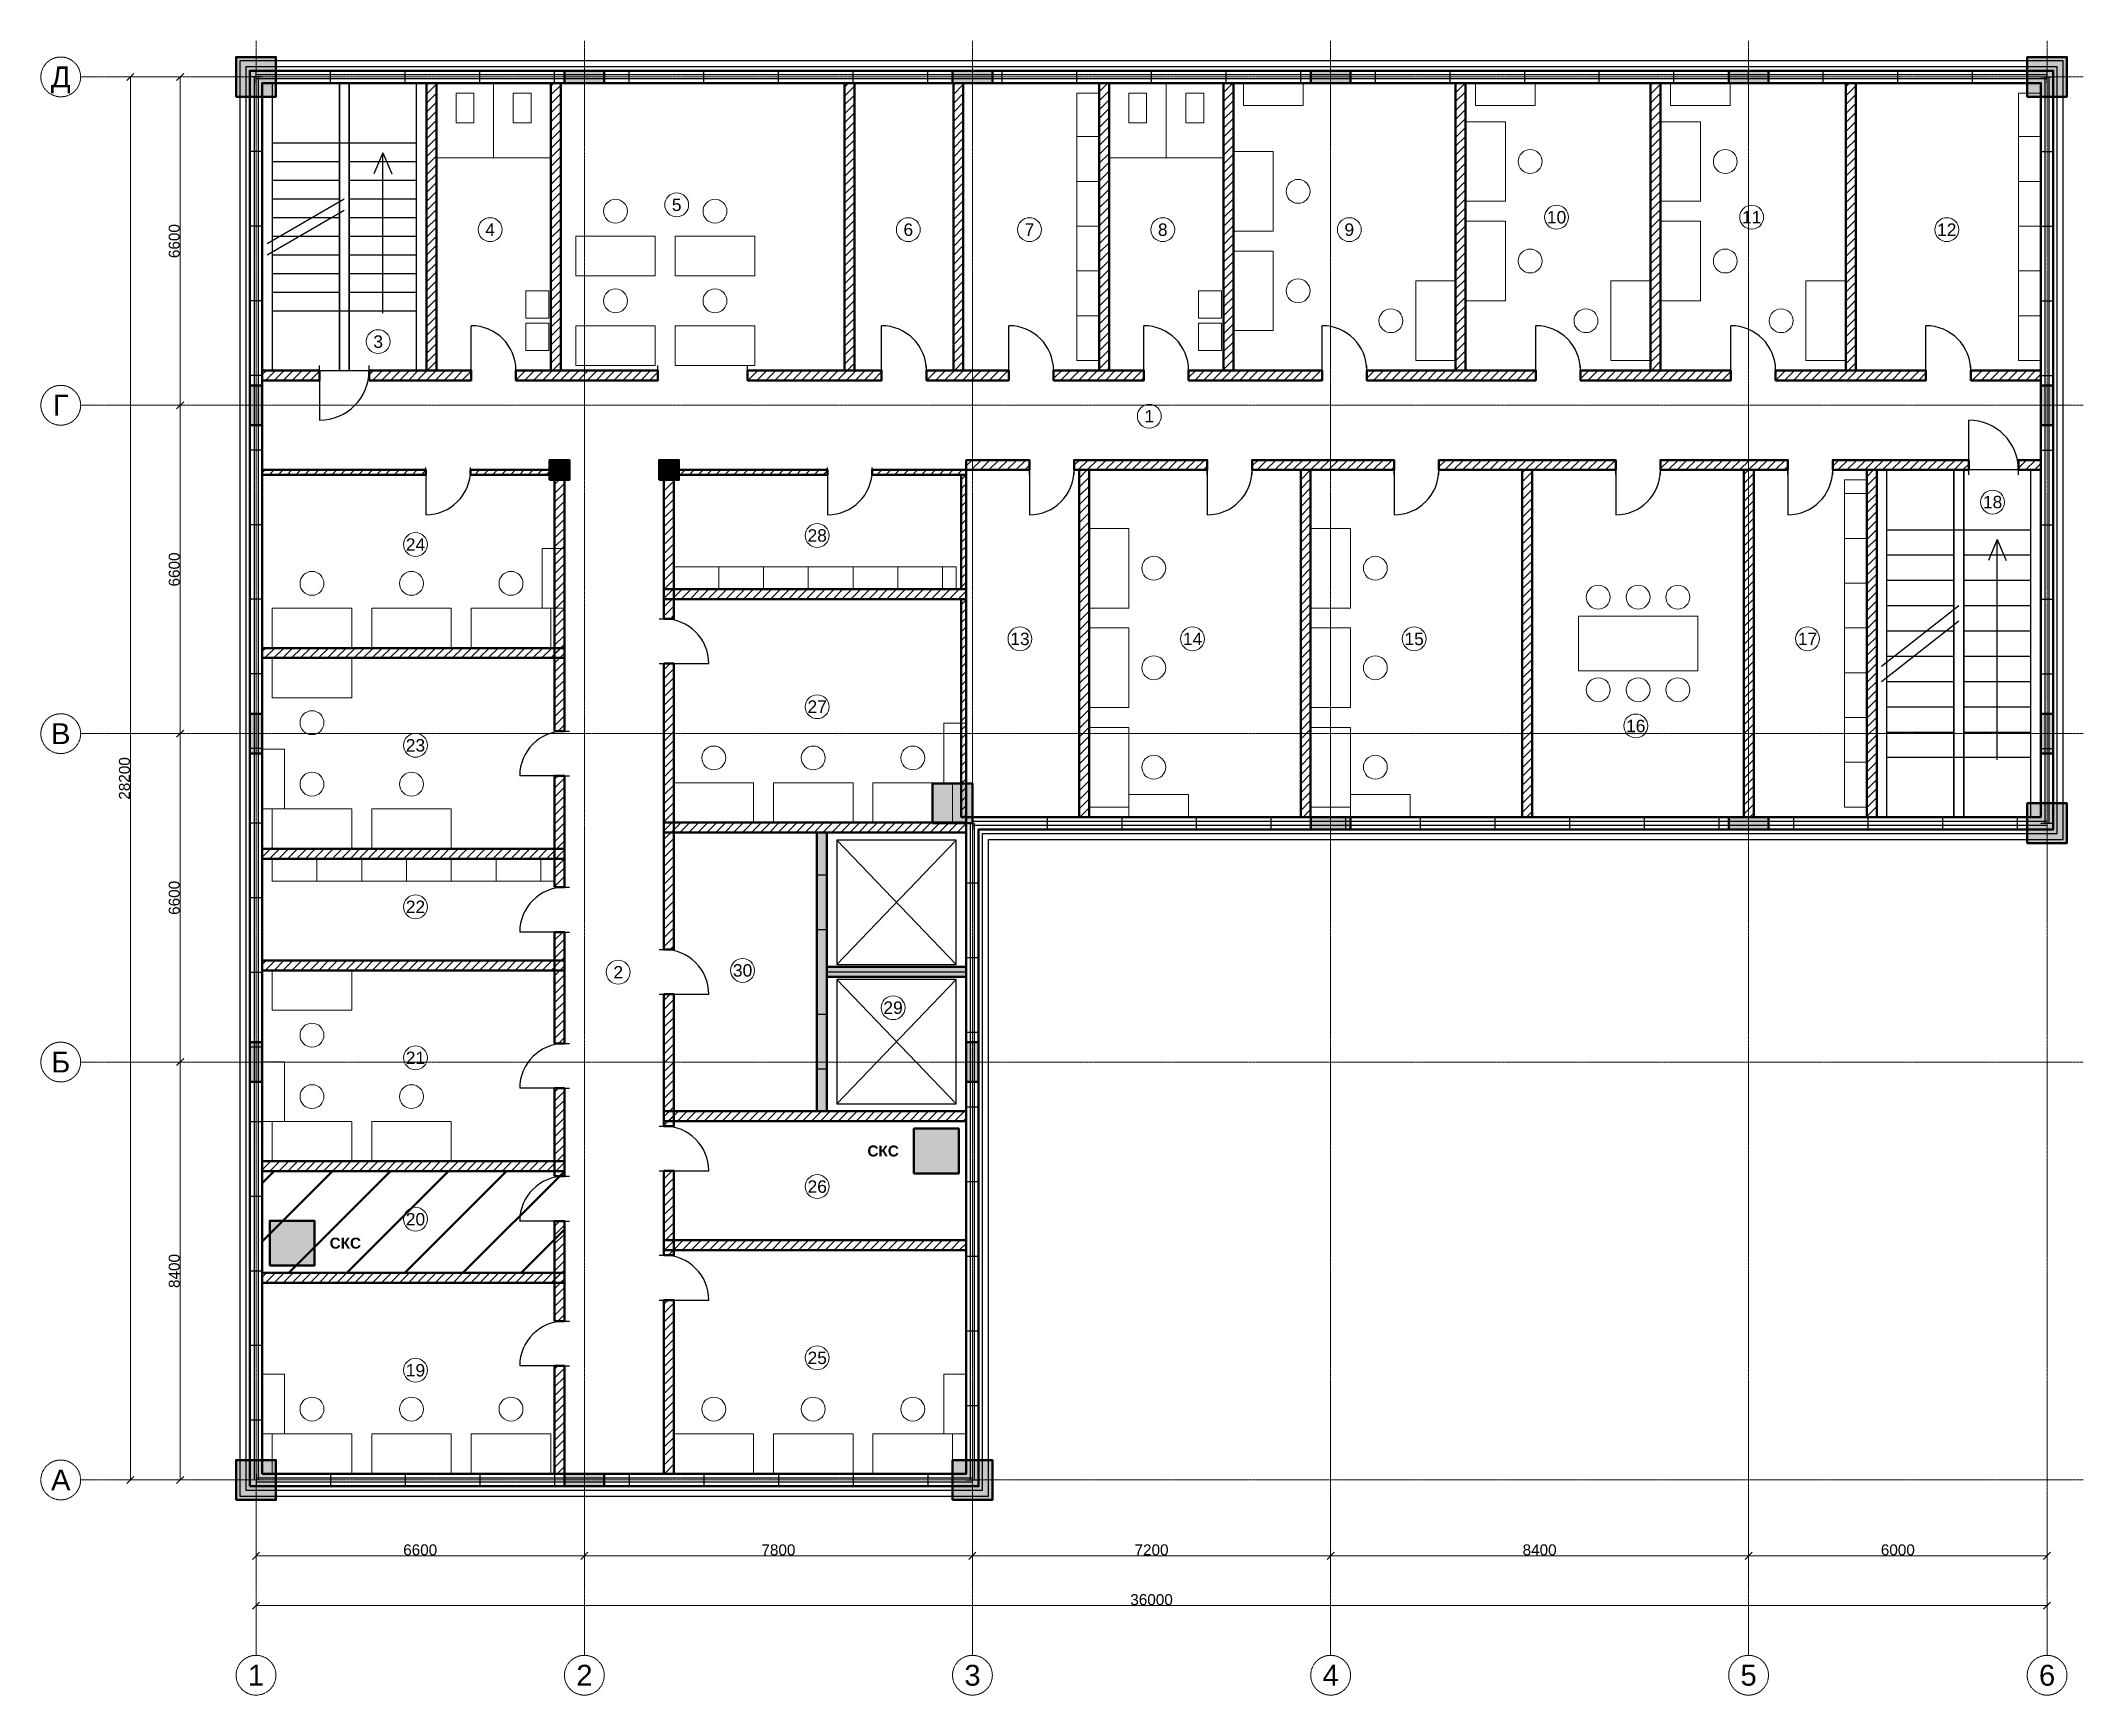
# Model space of a CAD drawing. Header units: millimetres. Extents: x -4325 to 36725, y -4325 to 28925.
import ezdxf
from ezdxf.enums import TextEntityAlignment as Align

# ---------------------------------------------------------------- set-up
doc = ezdxf.new("R2010")
doc.units = ezdxf.units.MM
doc.linetypes.add('CENTER2', pattern=[2.541, 1.587, -0.318, 0.318, -0.318])
for name, color, linetype, lineweight in [('A-ANNO-ROOM', 7, 'CONTINUOUS', 18), ('A-DIMS', 8, 'CONTINUOUS', 13), ('A-DOOR', 3, 'CONTINUOUS', 25), ('A-ELEV', 7, 'CONTINUOUS', 25), ('A-FACADE-PANEL', 8, 'CONTINUOUS', 25), ('A-FURN', 8, 'CONTINUOUS', 18), ('A-GLAZ-RIBBON', 5, 'CONTINUOUS', 25), ('A-GRID', 8, 'CENTER2', 13), ('A-HATCH', 9, 'CONTINUOUS', 9), ('A-OUTLINE', 7, 'CONTINUOUS', 50), ('A-SANI', 8, 'CONTINUOUS', 18), ('A-STAIR', 7, 'CONTINUOUS', 25), ('A-WALL-BLOCK', 9, 'CONTINUOUS', 50), ('A-WALL-RC', 7, 'CONTINUOUS', 50), ('E-SCS-RISER', 1, 'CONTINUOUS', 50), ('E-SERVER-ROOM', 1, 'CONTINUOUS', 50)]:
    doc.layers.add(name, color=color, linetype=linetype, lineweight=lineweight)
doc.styles.add('Arial-Bold', font='arialbd.ttf')
doc.styles.get("Standard").update_dxf_attribs({"font": 'arial.ttf'})

msp = doc.modelspace()

# ---------------------------------------------------------------- hatches: boundary and pattern name
at = {"layer": 'A-HATCH'}
h = msp.add_hatch(dxfattribs=at)
h.set_pattern_fill('ANSI31', scale=40)
h.paths.add_polyline_path([(3425, 22300), (3625, 22300), (3625, 28075), (3625, 28075), (3425, 28075), (3425, 28075)])
h = msp.add_hatch(dxfattribs=at)
h.set_pattern_fill('ANSI31', scale=40)
h.paths.add_polyline_path([(5925, 22300), (6125, 22300), (6125, 28075), (6125, 28075), (5925, 28075), (5925, 28075)])
h = msp.add_hatch(dxfattribs=at)
h.set_pattern_fill('ANSI31', scale=40)
h.paths.add_polyline_path([(11831, 22300), (12031, 22300), (12031, 28075), (12031, 28075), (11831, 28075), (11831, 28075)])
h = msp.add_hatch(dxfattribs=at)
h.set_pattern_fill('ANSI31', scale=40)
h.paths.add_polyline_path([(14016, 22300), (14216, 22300), (14216, 28075), (14216, 28075), (14016, 28075), (14016, 28075)])
h = msp.add_hatch(dxfattribs=at)
h.set_pattern_fill('ANSI31', scale=40)
h.paths.add_polyline_path([(16945, 22300), (17145, 22300), (17145, 28075), (17145, 28075), (16945, 28075), (16945, 28075)])
h = msp.add_hatch(dxfattribs=at)
h.set_pattern_fill('ANSI31', scale=40)
h.paths.add_polyline_path([(19445, 22300), (19645, 22300), (19645, 28075), (19645, 28075), (19445, 28075), (19445, 28075)])
h = msp.add_hatch(dxfattribs=at)
h.set_pattern_fill('ANSI31', scale=40)
h.paths.add_polyline_path([(24111, 22300), (24311, 22300), (24311, 28075), (24311, 28075), (24111, 28075), (24111, 28075)])
h = msp.add_hatch(dxfattribs=at)
h.set_pattern_fill('ANSI31', scale=40)
h.paths.add_polyline_path([(28032, 22300), (28232, 22300), (28232, 28075), (28232, 28075), (28032, 28075), (28032, 28075)])
h = msp.add_hatch(dxfattribs=at)
h.set_pattern_fill('ANSI31', scale=40)
h.paths.add_polyline_path([(31954, 22300), (32154, 22300), (32154, 28075), (32154, 28075), (31954, 28075), (31954, 28075)])
h = msp.add_hatch(dxfattribs=at)
h.set_pattern_fill('ANSI31', scale=40)
h.paths.add_polyline_path([(125, 22100), (125, 22100), (1275, 22100), (1275, 22300), (125, 22300), (125, 22300)])
h = msp.add_hatch(dxfattribs=at)
h.set_pattern_fill('ANSI31', scale=40)
h.paths.add_polyline_path([(2275, 22100), (4325, 22100), (4325, 22300), (2275, 22300)])
h = msp.add_hatch(dxfattribs=at)
h.set_pattern_fill('ANSI31', scale=40)
h.paths.add_polyline_path([(5225, 22100), (8078, 22100), (8078, 22300), (5225, 22300)])
h = msp.add_hatch(dxfattribs=at)
h.set_pattern_fill('ANSI31', scale=40)
h.paths.add_polyline_path([(9878, 22100), (12573.5, 22100), (12573.5, 22300), (9878, 22300)])
h = msp.add_hatch(dxfattribs=at)
h.set_pattern_fill('ANSI31', scale=40)
h.paths.add_polyline_path([(13473.5, 22100), (15130.5, 22100), (15130.5, 22300), (13473.5, 22300)])
h = msp.add_hatch(dxfattribs=at)
h.set_pattern_fill('ANSI31', scale=40)
h.paths.add_polyline_path([(16030.5, 22100), (17845, 22100), (17845, 22300), (16030.5, 22300)])
h = msp.add_hatch(dxfattribs=at)
h.set_pattern_fill('ANSI31', scale=40)
h.paths.add_polyline_path([(18745, 22100), (21428, 22100), (21428, 22300), (18745, 22300)])
h = msp.add_hatch(dxfattribs=at)
h.set_pattern_fill('ANSI31', scale=40)
h.paths.add_polyline_path([(22328, 22100), (25721.5, 22100), (25721.5, 22300), (22328, 22300)])
h = msp.add_hatch(dxfattribs=at)
h.set_pattern_fill('ANSI31', scale=40)
h.paths.add_polyline_path([(26621.5, 22100), (29643, 22100), (29643, 22300), (26621.5, 22300)])
h = msp.add_hatch(dxfattribs=at)
h.set_pattern_fill('ANSI31', scale=40)
h.paths.add_polyline_path([(30543, 22100), (33564.5, 22100), (33564.5, 22300), (30543, 22300)])
h = msp.add_hatch(dxfattribs=at)
h.set_pattern_fill('ANSI31', scale=40)
h.paths.add_polyline_path([(34464.5, 22100), (35875, 22100), (35875, 22100), (35875, 22300), (35875, 22300), (34464.5, 22300)])
h = msp.add_hatch(dxfattribs=at)
h.set_pattern_fill('ANSI31', scale=40)
h.paths.add_polyline_path([(125, 20200), (125, 20200), (3412.5, 20200), (3412.5, 20300), (125, 20300), (125, 20300)])
h = msp.add_hatch(dxfattribs=at)
h.set_pattern_fill('ANSI31', scale=40)
h.paths.add_polyline_path([(4312.5, 20200), (6000, 20200), (6000, 20300), (4312.5, 20300)])
h = msp.add_hatch(dxfattribs=at)
h.set_pattern_fill('ANSI31', scale=40)
h.paths.add_polyline_path([(6000, 15053.5), (6200, 15053.5), (6200, 20300), (6000, 20300)])
h = msp.add_hatch(dxfattribs=at)
h.set_pattern_fill('ANSI31', scale=40)
h.paths.add_polyline_path([(8200, 17308), (8400, 17308), (8400, 20300), (8200, 20300)])
h = msp.add_hatch(dxfattribs=at)
h.set_pattern_fill('ANSI31', scale=40)
h.paths.add_polyline_path([(8400, 20200), (11487.5, 20200), (11487.5, 20300), (8400, 20300)])
h = msp.add_hatch(dxfattribs=at)
h.set_pattern_fill('ANSI31', scale=40)
h.paths.add_polyline_path([(12387.5, 20200), (14275, 20200), (14275, 20300), (12387.5, 20300)])
h = msp.add_hatch(dxfattribs=at)
h.set_pattern_fill('ANSI31', scale=40)
h.paths.add_polyline_path([(14175, 17904), (14275, 17904), (14275, 20200), (14175, 20200)])
h = msp.add_hatch(dxfattribs=at)
h.set_pattern_fill('ANSI31', scale=40)
h.paths.add_polyline_path([(14275, 20300), (15544, 20300), (15544, 20500), (14275, 20500)])
h = msp.add_hatch(dxfattribs=at)
h.set_pattern_fill('ANSI31', scale=40)
h.paths.add_polyline_path([(16444, 20300), (19121, 20300), (19121, 20500), (16444, 20500)])
h = msp.add_hatch(dxfattribs=at)
h.set_pattern_fill('ANSI31', scale=40)
h.paths.add_polyline_path([(16544, 13325), (16744, 13325), (16744, 13325), (16744, 20300), (16544, 20300), (16544, 13325)])
h = msp.add_hatch(dxfattribs=at)
h.set_pattern_fill('ANSI31', scale=40)
h.paths.add_polyline_path([(20021, 20300), (22875, 20300), (22875, 20500), (20021, 20500)])
h = msp.add_hatch(dxfattribs=at)
h.set_pattern_fill('ANSI31', scale=40)
h.paths.add_polyline_path([(20998, 13325), (21198, 13325), (21198, 13325), (21198, 20300), (20998, 20300), (20998, 13325)])
h = msp.add_hatch(dxfattribs=at)
h.set_pattern_fill('ANSI31', scale=40)
h.paths.add_polyline_path([(23775, 20300), (27329, 20300), (27329, 20500), (23775, 20500)])
h = msp.add_hatch(dxfattribs=at)
h.set_pattern_fill('ANSI31', scale=40)
h.paths.add_polyline_path([(25452, 13325), (25652, 13325), (25652, 13325), (25652, 20300), (25452, 20300), (25452, 13325)])
h = msp.add_hatch(dxfattribs=at)
h.set_pattern_fill('ANSI31', scale=40)
h.paths.add_polyline_path([(28229, 20300), (30790.5, 20300), (30790.5, 20500), (28229, 20500)])
h = msp.add_hatch(dxfattribs=at)
h.set_pattern_fill('ANSI31', scale=40)
h.paths.add_polyline_path([(29906, 13325), (30106, 13325), (30106, 13325), (30106, 20300), (29906, 20300), (29906, 13325)])
h = msp.add_hatch(dxfattribs=at)
h.set_pattern_fill('ANSI31', scale=40)
h.paths.add_polyline_path([(31690.5, 20300), (34425, 20300), (34425, 20500), (31690.5, 20500)])
h = msp.add_hatch(dxfattribs=at)
h.set_pattern_fill('ANSI31', scale=40)
h.paths.add_polyline_path([(32375, 13325), (32575, 13325), (32575, 13325), (32575, 20300), (32375, 20300), (32375, 13325)])
h = msp.add_hatch(dxfattribs=at)
h.set_pattern_fill('ANSI31', scale=40)
h.paths.add_polyline_path([(35425, 20300), (35875, 20300), (35875, 20300), (35875, 20500), (35875, 20500), (35425, 20500)])
h = msp.add_hatch(dxfattribs=at)
h.set_pattern_fill('ANSI31', scale=40)
h.paths.add_polyline_path([(8200, 17704), (14275, 17704), (14275, 17904), (8200, 17904)])
h = msp.add_hatch(dxfattribs=at)
h.set_pattern_fill('ANSI31', scale=40)
h.paths.add_polyline_path([(14175, 13325), (14275, 13325), (14275, 13325), (14275, 17704), (14175, 17704), (14175, 13325)])
h = msp.add_hatch(dxfattribs=at)
h.set_pattern_fill('ANSI31', scale=40)
h.paths.add_polyline_path([(125, 16521), (125, 16521), (6200, 16521), (6200, 16721), (125, 16721), (125, 16721)])
h = msp.add_hatch(dxfattribs=at)
h.set_pattern_fill('ANSI31', scale=40)
h.paths.add_polyline_path([(8200, 10662), (8400, 10662), (8400, 16408), (8200, 16408)])
h = msp.add_hatch(dxfattribs=at)
h.set_pattern_fill('ANSI31', scale=40)
h.paths.add_polyline_path([(6000, 11913), (6200, 11913), (6200, 14153.5), (6000, 14153.5)])
h = msp.add_hatch(dxfattribs=at)
h.set_pattern_fill('ANSI31', scale=40)
h.paths.add_polyline_path([(8200, 13012), (14275, 13012), (14275, 13012), (14275, 13212), (14275, 13212), (8200, 13212)])
h = msp.add_hatch(dxfattribs=at)
h.set_pattern_fill('ANSI31', scale=40)
h.paths.add_polyline_path([(125, 12486), (125, 12486), (6200, 12486), (6200, 12686), (125, 12686), (125, 12686)])
h = msp.add_hatch(dxfattribs=at)
h.set_pattern_fill('ANSI31', scale=40)
h.paths.add_polyline_path([(6000, 8772.5), (6200, 8772.5), (6200, 11013), (6000, 11013)])
h = msp.add_hatch(dxfattribs=at)
h.set_pattern_fill('ANSI31', scale=40)
h.paths.add_polyline_path([(125, 10240), (125, 10240), (6200, 10240), (6200, 10440), (125, 10440), (125, 10440)])
h = msp.add_hatch(dxfattribs=at)
h.set_pattern_fill('ANSI31', scale=40)
h.paths.add_polyline_path([(8200, 7112), (8400, 7112), (8400, 9762), (8200, 9762)])
h = msp.add_hatch(dxfattribs=at)
h.set_pattern_fill('ANSI31', scale=40)
h.paths.add_polyline_path([(6000, 6105), (6200, 6105), (6200, 7872.5), (6000, 7872.5)])
h = msp.add_hatch(dxfattribs=at)
h.set_pattern_fill('ANSI31', scale=40)
h.paths.add_polyline_path([(8200, 7212), (14275, 7212), (14275, 7212), (14275, 7412), (14275, 7412), (8200, 7412)])
h = msp.add_hatch(dxfattribs=at)
h.set_pattern_fill('ANSI31', scale=40)
h.paths.add_polyline_path([(125, 6205), (125, 6205), (6200, 6205), (6200, 6405), (125, 6405), (125, 6405)])
h = msp.add_hatch(dxfattribs=at)
h.set_pattern_fill('ANSI31', scale=40)
h.paths.add_polyline_path([(8200, 4517), (8400, 4517), (8400, 6212), (8200, 6212)])
h = msp.add_hatch(dxfattribs=at)
h.set_pattern_fill('ANSI31', scale=40)
h.paths.add_polyline_path([(6000, 3192.5), (6200, 3192.5), (6200, 5205), (6000, 5205)])
h = msp.add_hatch(dxfattribs=at)
h.set_pattern_fill('ANSI31', scale=40)
h.paths.add_polyline_path([(8200, 4617), (14275, 4617), (14275, 4617), (14275, 4817), (14275, 4817), (8200, 4817)])
h = msp.add_hatch(dxfattribs=at)
h.set_pattern_fill('ANSI31', scale=40)
h.paths.add_polyline_path([(125, 3960), (125, 3960), (6200, 3960), (6200, 4160), (125, 4160), (125, 4160)])
h = msp.add_hatch(dxfattribs=at)
h.set_pattern_fill('ANSI31', scale=40)
h.paths.add_polyline_path([(8200, 125), (8400, 125), (8400, 125), (8400, 3617), (8200, 3617), (8200, 125)])
h = msp.add_hatch(dxfattribs=at)
h.set_pattern_fill('ANSI31', scale=40)
h.paths.add_polyline_path([(6000, 125), (6200, 125), (6200, 125), (6200, 2292.5), (6000, 2292.5), (6000, 125)])
at = {"layer": 'A-WALL-RC'}
h = msp.add_hatch(color=7, dxfattribs=at)
h.dxf.hatch_style = 1
h.paths.add_polyline_path([(-400, 27800), (400, 27800), (400, 28600), (-400, 28600)])
h = msp.add_hatch(color=7, dxfattribs=at)
h.dxf.hatch_style = 1
h.paths.add_polyline_path([(6200, 28075), (7000, 28075), (7000, 28325), (6200, 28325)])
h = msp.add_hatch(color=7, dxfattribs=at)
h.dxf.hatch_style = 1
h.paths.add_polyline_path([(14000, 28075), (14800, 28075), (14800, 28325), (14000, 28325)])
h = msp.add_hatch(color=7, dxfattribs=at)
h.dxf.hatch_style = 1
h.paths.add_polyline_path([(21200, 28075), (22000, 28075), (22000, 28325), (21200, 28325)])
h = msp.add_hatch(color=7, dxfattribs=at)
h.dxf.hatch_style = 1
h.paths.add_polyline_path([(29600, 28075), (30400, 28075), (30400, 28325), (29600, 28325)])
h = msp.add_hatch(color=7, dxfattribs=at)
h.dxf.hatch_style = 1
h.paths.add_polyline_path([(35600, 27800), (36400, 27800), (36400, 28600), (35600, 28600)])
h = msp.add_hatch(color=7, dxfattribs=at)
h.dxf.hatch_style = 1
h.paths.add_polyline_path([(-125, 21200), (125, 21200), (125, 22000), (-125, 22000)])
h = msp.add_hatch(color=7, dxfattribs=at)
h.dxf.hatch_style = 1
h.paths.add_polyline_path([(35875, 21200), (36125, 21200), (36125, 22000), (35875, 22000)])
h = msp.add_hatch(color=7, dxfattribs=at)
h.dxf.hatch_style = 1
h.paths.add_polyline_path([(5900, 20100), (6300, 20100), (6300, 20500), (5900, 20500)])
h = msp.add_hatch(color=7, dxfattribs=at)
h.dxf.hatch_style = 1
h.paths.add_polyline_path([(8100, 20100), (8500, 20100), (8500, 20500), (8100, 20500)])
h = msp.add_hatch(color=7, dxfattribs=at)
h.dxf.hatch_style = 1
h.paths.add_polyline_path([(-125, 14600), (125, 14600), (125, 15400), (-125, 15400)])
h = msp.add_hatch(color=7, dxfattribs=at)
h.dxf.hatch_style = 1
h.paths.add_polyline_path([(35875, 14600), (36125, 14600), (36125, 15400), (35875, 15400)])
h = msp.add_hatch(color=7, dxfattribs=at)
h.dxf.hatch_style = 1
h.paths.add_polyline_path([(13600, 13200), (14400, 13200), (14400, 14000), (13600, 14000)])
h = msp.add_hatch(color=7, dxfattribs=at)
h.dxf.hatch_style = 1
h.paths.add_polyline_path([(35600, 12800), (36400, 12800), (36400, 13600), (35600, 13600)])
h = msp.add_hatch(color=7, dxfattribs=at)
h.dxf.hatch_style = 1
h.paths.add_polyline_path([(21200, 13075), (22000, 13075), (22000, 13325), (21200, 13325)])
h = msp.add_hatch(color=7, dxfattribs=at)
h.dxf.hatch_style = 1
h.paths.add_polyline_path([(29600, 13075), (30400, 13075), (30400, 13325), (29600, 13325)])
h = msp.add_hatch(color=7, dxfattribs=at)
h.dxf.hatch_style = 1
h.paths.add_polyline_path([(11275, 7412), (11475, 7412), (11475, 13012), (11275, 13012)])
h = msp.add_hatch(color=7, dxfattribs=at)
h.dxf.hatch_style = 1
h.paths.add_polyline_path([(11475, 10112), (14275, 10112), (14275, 10112), (14275, 10312), (14275, 10312), (11475, 10312)])
h = msp.add_hatch(color=7, dxfattribs=at)
h.dxf.hatch_style = 1
h.paths.add_polyline_path([(-125, 8000), (125, 8000), (125, 8800), (-125, 8800)])
h = msp.add_hatch(color=7, dxfattribs=at)
h.dxf.hatch_style = 1
h.paths.add_polyline_path([(14275, 8000), (14525, 8000), (14525, 8800), (14275, 8800)])
h = msp.add_hatch(color=7, dxfattribs=at)
h.dxf.hatch_style = 1
h.paths.add_polyline_path([(-400, -400), (400, -400), (400, 400), (-400, 400)])
h = msp.add_hatch(color=7, dxfattribs=at)
h.dxf.hatch_style = 1
h.paths.add_polyline_path([(6200, -125), (7000, -125), (7000, 125), (6200, 125)])
h = msp.add_hatch(color=7, dxfattribs=at)
h.dxf.hatch_style = 1
h.paths.add_polyline_path([(14000, -400), (14800, -400), (14800, 400), (14000, 400)])
at = {"layer": 'E-SCS-RISER'}
h = msp.add_hatch(color=7, dxfattribs=at)
h.dxf.hatch_style = 1
h.paths.add_polyline_path([(13225, 6162), (14125, 6162), (14125, 7062), (13225, 7062)])
h = msp.add_hatch(color=7, dxfattribs=at)
h.dxf.hatch_style = 1
h.paths.add_polyline_path([(275, 4310), (1175, 4310), (1175, 5210), (275, 5210)])
at = {"layer": 'E-SERVER-ROOM'}
h = msp.add_hatch(dxfattribs=at)
h.set_pattern_fill('ANSI31', scale=260)
h.paths.add_polyline_path([(125, 4160), (6200, 4160), (6200, 6205), (125, 6205)])

# ---------------------------------------------------------------- linework, layer by layer
at = {"layer": 'A-ANNO-ROOM'}
for centre in [(8455, 25630), (26141, 25380), (30062, 25380), (4705, 25130), (13111, 25130), (15546, 25130), (18225, 25130), (21975, 25130), (33984, 25130), (2455, 22880), (17955, 21380), (34905, 19655), (3205, 18801), (11280, 18984), (15355, 16905), (18824, 16905), (23278, 16905), (31186, 16905), (11280, 15542), (27732, 15155), (3205, 14766), (3205, 11520), (7280, 10205), (9780, 10242), (12805, 9492), (3205, 8485), (11280, 5897), (3205, 5240), (11280, 2455), (3205, 2205)]:
    msp.add_circle(centre, 240, dxfattribs=at)
at = {"layer": 'A-DIMS'}
for p, q in [((-2595.71, 28129.29), (-2454.29, 28270.71)), ((-2525, 0), (-2525, 28200)), ((-1595.71, 28129.29), (-1454.29, 28270.71)), ((-1525, 21600), (-1525, 28200)), ((-1595.71, 21529.29), (-1454.29, 21670.71)), ((-1595.71, 21529.29), (-1454.29, 21670.71)), ((-1525, 15000), (-1525, 21600)), ((-1595.71, 14929.29), (-1454.29, 15070.71)), ((-1595.71, 14929.29), (-1454.29, 15070.71)), ((-1525, 8400), (-1525, 15000)), ((-1595.71, 8329.29), (-1454.29, 8470.71)), ((-1595.71, 8329.29), (-1454.29, 8470.71)), ((-1525, 0), (-1525, 8400)), ((-2595.71, -70.71), (-2454.29, 70.71)), ((-1595.71, -70.71), (-1454.29, 70.71)), ((-70.71, -1595.71), (70.71, -1454.29)), ((0, -1525), (6600, -1525)), ((6529.29, -1595.71), (6670.71, -1454.29)), ((6529.29, -1595.71), (6670.71, -1454.29)), ((6600, -1525), (14400, -1525)), ((14329.29, -1595.71), (14470.71, -1454.29)), ((14329.29, -1595.71), (14470.71, -1454.29)), ((14400, -1525), (21600, -1525)), ((21529.29, -1595.71), (21670.71, -1454.29)), ((21529.29, -1595.71), (21670.71, -1454.29)), ((21600, -1525), (30000, -1525)), ((29929.29, -1595.71), (30070.71, -1454.29)), ((29929.29, -1595.71), (30070.71, -1454.29)), ((30000, -1525), (36000, -1525)), ((35929.29, -1595.71), (36070.71, -1454.29)), ((-70.71, -2595.71), (70.71, -2454.29)), ((35929.29, -2595.71), (36070.71, -2454.29)), ((0, -2525), (36000, -2525))]:
    msp.add_line(p, q, dxfattribs=at)
at = {"layer": 'A-DOOR'}
for p, q in [((4325, 22300), (4325, 23200)), ((12573.5, 22300), (12573.5, 23200)), ((15130.5, 22300), (15130.5, 23200)), ((17845, 22300), (17845, 23200)), ((21428, 22300), (21428, 23200)), ((25721.5, 22300), (25721.5, 23200)), ((29643, 22300), (29643, 23200)), ((33564.5, 22300), (33564.5, 23200)), ((1275, 22200), (1275, 22400)), ((1275, 22300), (1275, 21300)), ((2275, 22200), (2275, 22400)), ((4325, 22200), (4325, 22400)), ((5225, 22200), (5225, 22400)), ((8078, 22200), (8078, 22400)), ((9878, 22200), (9878, 22400)), ((12573.5, 22200), (12573.5, 22400)), ((13473.5, 22200), (13473.5, 22400)), ((15130.5, 22200), (15130.5, 22400)), ((16030.5, 22200), (16030.5, 22400)), ((17845, 22200), (17845, 22400)), ((18745, 22200), (18745, 22400)), ((21428, 22200), (21428, 22400)), ((22328, 22200), (22328, 22400)), ((25721.5, 22200), (25721.5, 22400)), ((26621.5, 22200), (26621.5, 22400)), ((29643, 22200), (29643, 22400)), ((30543, 22200), (30543, 22400)), ((33564.5, 22200), (33564.5, 22400)), ((34464.5, 22200), (34464.5, 22400)), ((34425, 20300), (34425, 21300)), ((3412.5, 20250), (3412.5, 20350)), ((3412.5, 20300), (3412.5, 19400)), ((4312.5, 20250), (4312.5, 20350)), ((11487.5, 20250), (11487.5, 20350)), ((11487.5, 20300), (11487.5, 19400)), ((12387.5, 20250), (12387.5, 20350)), ((15544, 20200), (15544, 20400)), ((15544, 20300), (15544, 19400)), ((16444, 20200), (16444, 20400)), ((19121, 20200), (19121, 20400)), ((19121, 20300), (19121, 19400)), ((20021, 20200), (20021, 20400)), ((22875, 20200), (22875, 20400)), ((22875, 20300), (22875, 19400)), ((23775, 20200), (23775, 20400)), ((27329, 20200), (27329, 20400)), ((27329, 20300), (27329, 19400)), ((28229, 20200), (28229, 20400)), ((30790.5, 20200), (30790.5, 20400)), ((30790.5, 20300), (30790.5, 19400)), ((31690.5, 20200), (31690.5, 20400)), ((34425, 20200), (34425, 20400)), ((35425, 20200), (35425, 20400)), ((8100, 17308), (8300, 17308)), ((8100, 16408), (8300, 16408)), ((8200, 16408), (9100, 16408)), ((6100, 15053.5), (6300, 15053.5)), ((6200, 14153.5), (5300, 14153.5)), ((6100, 14153.5), (6300, 14153.5)), ((6100, 11913), (6300, 11913)), ((11275, 12162), (11475, 12162)), ((6200, 11013), (5300, 11013)), ((6100, 11013), (6300, 11013)), ((11275, 11062), (11475, 11062)), ((8100, 10662), (8300, 10662)), ((8100, 9762), (8300, 9762)), ((8200, 9762), (9100, 9762)), ((11275, 9362), (11475, 9362)), ((6100, 8772.5), (6300, 8772.5)), ((11275, 8262), (11475, 8262)), ((6200, 7872.5), (5300, 7872.5)), ((6100, 7872.5), (6300, 7872.5)), ((8100, 7112), (8300, 7112)), ((8100, 6212), (8300, 6212)), ((8200, 6212), (9100, 6212)), ((6100, 6105), (6300, 6105)), ((6200, 5205), (5300, 5205)), ((6100, 5205), (6300, 5205)), ((8100, 4517), (8300, 4517)), ((8100, 3617), (8300, 3617)), ((8200, 3617), (9100, 3617)), ((6100, 3192.5), (6300, 3192.5)), ((6200, 2292.5), (5300, 2292.5)), ((6100, 2292.5), (6300, 2292.5))]:
    msp.add_line(p, q, dxfattribs=at)
for centre, radius, start, end in [((4325, 22300), 900, 0, 90), ((12573.5, 22300), 900, 0, 90), ((15130.5, 22300), 900, 0, 90), ((17845, 22300), 900, 0, 90), ((21428, 22300), 900, 0, 90), ((25721.5, 22300), 900, 0, 90), ((29643, 22300), 900, 0, 90), ((33564.5, 22300), 900, 0, 90), ((1275, 22300), 1000, -90, 0), ((34425, 20300), 1000, 0, 90), ((3412.5, 20300), 900, -90, 0), ((11487.5, 20300), 900, -90, 0), ((15544, 20300), 900, -90, 0), ((19121, 20300), 900, -90, 0), ((22875, 20300), 900, -90, 0), ((27329, 20300), 900, -90, 0), ((30790.5, 20300), 900, -90, 0), ((8200, 16408), 900, 0, 90), ((6200, 14153.5), 900, 90, 180), ((6200, 11013), 900, 90, 180), ((8200, 9762), 900, 0, 90), ((6200, 7872.5), 900, 90, 180), ((8200, 6212), 900, 0, 90), ((6200, 5205), 900, 90, 180), ((8200, 3617), 900, 0, 90), ((6200, 2292.5), 900, 90, 180)]:
    msp.add_arc(centre, radius, start, end, dxfattribs=at)
at = {"layer": 'A-ELEV'}
for p, q in [((11675, 10362), (14075, 12862)), ((11675, 12862), (14075, 10362)), ((11475, 10212), (14275, 10212)), ((11675, 7562), (14075, 10062)), ((11675, 10062), (14075, 7562))]:
    msp.add_line(p, q, dxfattribs=at)
for points in [[(11675, 10362), (14075, 10362), (14075, 12862), (11675, 12862)], [(11675, 7562), (14075, 7562), (14075, 10062), (11675, 10062)]]:
    msp.add_lwpolyline(points, close=True, dxfattribs=at)
at = {"layer": 'A-FACADE-PANEL'}
for points in [[(-325, -325), (14725, -325), (14725, 12875), (36325, 12875), (36325, 28525), (-325, 28525)], [(-205, -205), (14605, -205), (14605, 12995), (36205, 12995), (36205, 28405), (-205, 28405)]]:
    msp.add_lwpolyline(points, close=True, dxfattribs=at)
at = {"layer": 'A-FURN'}
for p, q in [((16495, 27000), (16945, 27000)), ((35425, 27000), (35875, 27000)), ((16495, 26100), (16945, 26100)), ((35425, 26100), (35875, 26100)), ((16495, 25200), (16945, 25200)), ((35425, 25200), (35875, 25200)), ((16495, 24300), (16945, 24300)), ((35425, 24300), (35875, 24300)), ((16495, 23400), (16945, 23400)), ((35425, 23400), (35875, 23400)), ((31925, 19825), (32375, 19825)), ((31925, 18925), (32375, 18925)), ((9300, 17904), (9300, 18354)), ((10200, 17904), (10200, 18354)), ((11100, 17904), (11100, 18354)), ((12000, 17904), (12000, 18354)), ((12900, 17904), (12900, 18354)), ((13800, 17904), (13800, 18354)), ((31925, 18025), (32375, 18025)), ((31925, 17125), (32375, 17125)), ((31925, 16225), (32375, 16225)), ((31925, 15325), (32375, 15325)), ((31925, 14425), (32375, 14425)), ((1225, 12036), (1225, 12486)), ((2125, 12036), (2125, 12486)), ((3025, 12036), (3025, 12486)), ((3925, 12036), (3925, 12486)), ((4825, 12036), (4825, 12486)), ((5725, 12036), (5725, 12486))]:
    msp.add_line(p, q, dxfattribs=at)
for points in [[(19845, 27625), (21045, 27625), (21045, 28075), (19845, 28075)], [(24511, 27625), (25711, 27625), (25711, 28075), (24511, 28075)], [(28432, 27625), (29632, 27625), (29632, 28075), (28432, 28075)], [(16495, 22500), (16945, 22500), (16945, 27875), (16495, 27875)], [(35425, 22500), (35875, 22500), (35875, 27875), (35425, 27875)], [(24311, 25700), (25111, 25700), (25111, 27300), (24311, 27300)], [(28232, 25700), (29032, 25700), (29032, 27300), (28232, 27300)], [(19645, 25100), (20445, 25100), (20445, 26700), (19645, 26700)], [(24311, 23700), (25111, 23700), (25111, 25300), (24311, 25300)], [(28232, 23700), (29032, 23700), (29032, 25300), (28232, 25300)], [(6425, 24200), (8025, 24200), (8025, 25000), (6425, 25000)], [(8425, 24200), (10025, 24200), (10025, 25000), (8425, 25000)], [(19645, 23100), (20445, 23100), (20445, 24700), (19645, 24700)], [(23311, 22500), (24111, 22500), (24111, 24100), (23311, 24100)], [(27232, 22500), (28032, 22500), (28032, 24100), (27232, 24100)], [(31154, 22500), (31954, 22500), (31954, 24100), (31154, 24100)], [(6425, 22400), (8025, 22400), (8025, 23200), (6425, 23200)], [(8425, 22400), (10025, 22400), (10025, 23200), (8425, 23200)], [(31925, 13525), (32375, 13525), (32375, 20100), (31925, 20100)], [(16744, 17525), (17544, 17525), (17544, 19125), (16744, 19125)], [(21198, 17525), (21998, 17525), (21998, 19125), (21198, 19125)], [(5750, 17521), (6200, 17521), (6200, 18721), (5750, 18721)], [(8400, 17904), (14075, 17904), (14075, 18354), (8400, 18354)], [(325, 16721), (1925, 16721), (1925, 17521), (325, 17521)], [(2325, 16721), (3925, 16721), (3925, 17521), (2325, 17521)], [(4325, 16721), (5925, 16721), (5925, 17521), (4325, 17521)], [(26579, 16262.5), (28979, 16262.5), (28979, 17362.5), (26579, 17362.5)], [(16744, 15525), (17544, 15525), (17544, 17125), (16744, 17125)], [(21198, 15525), (21998, 15525), (21998, 17125), (21198, 17125)], [(325, 15721), (1925, 15721), (1925, 16521), (325, 16521)], [(13825, 14012), (14275, 14012), (14275, 15212), (13825, 15212)], [(16744, 13525), (17544, 13525), (17544, 15125), (16744, 15125)], [(21198, 13525), (21998, 13525), (21998, 15125), (21198, 15125)], [(125, 13486), (575, 13486), (575, 14686), (125, 14686)], [(8400, 13212), (10000, 13212), (10000, 14012), (8400, 14012)], [(10400, 13212), (12000, 13212), (12000, 14012), (10400, 14012)], [(12400, 13212), (14000, 13212), (14000, 14012), (12400, 14012)], [(17544, 13325), (18744, 13325), (18744, 13775), (17544, 13775)], [(21998, 13325), (23198, 13325), (23198, 13775), (21998, 13775)], [(325, 12686), (1925, 12686), (1925, 13486), (325, 13486)], [(2325, 12686), (3925, 12686), (3925, 13486), (2325, 13486)], [(325, 12036), (6000, 12036), (6000, 12486), (325, 12486)], [(325, 9440), (1925, 9440), (1925, 10240), (325, 10240)], [(125, 7205), (575, 7205), (575, 8405), (125, 8405)], [(325, 6405), (1925, 6405), (1925, 7205), (325, 7205)], [(2325, 6405), (3925, 6405), (3925, 7205), (2325, 7205)], [(125, 925), (575, 925), (575, 2125), (125, 2125)], [(13825, 925), (14275, 925), (14275, 2125), (13825, 2125)], [(325, 125), (1925, 125), (1925, 925), (325, 925)], [(2325, 125), (3925, 125), (3925, 925), (2325, 925)], [(4325, 125), (5925, 125), (5925, 925), (4325, 925)], [(8400, 125), (10000, 125), (10000, 925), (8400, 925)], [(10400, 125), (12000, 125), (12000, 925), (10400, 925)], [(12400, 125), (14000, 125), (14000, 925), (12400, 925)]]:
    msp.add_lwpolyline(points, close=True, dxfattribs=at)
for centre in [(25611, 26500), (29532, 26500), (20945, 25900), (7225, 25500), (9225, 25500), (25611, 24500), (29532, 24500), (7225, 23700), (9225, 23700), (20945, 23900), (22811, 23300), (26732, 23300), (30654, 23300), (18044, 18325), (22498, 18325), (1125, 18021), (3125, 18021), (5125, 18021), (26979, 17742.5), (27779, 17742.5), (28579, 17742.5), (18044, 16325), (22498, 16325), (26979, 15882.5), (27779, 15882.5), (28579, 15882.5), (1125, 15221), (9200, 14512), (11200, 14512), (13200, 14512), (18044, 14325), (22498, 14325), (1125, 13986), (3125, 13986), (1125, 8940), (1125, 7705), (3125, 7705), (1125, 1425), (3125, 1425), (5125, 1425), (9200, 1425), (11200, 1425), (13200, 1425)]:
    msp.add_circle(centre, 240, dxfattribs=at)
at = {"layer": 'A-GLAZ-RIBBON'}
for p, q in [((0, 28075), (0, 28325)), ((1500, 28075), (1500, 28325)), ((3000, 28075), (3000, 28325)), ((4500, 28075), (4500, 28325)), ((6000, 28075), (6000, 28325)), ((7500, 28075), (7500, 28325)), ((9000, 28075), (9000, 28325)), ((10500, 28075), (10500, 28325)), ((12000, 28075), (12000, 28325)), ((13500, 28075), (13500, 28325)), ((15000, 28075), (15000, 28325)), ((16500, 28075), (16500, 28325)), ((18000, 28075), (18000, 28325)), ((19500, 28075), (19500, 28325)), ((21000, 28075), (21000, 28325)), ((22500, 28075), (22500, 28325)), ((24000, 28075), (24000, 28325)), ((25500, 28075), (25500, 28325)), ((27000, 28075), (27000, 28325)), ((28500, 28075), (28500, 28325)), ((30000, 28075), (30000, 28325)), ((31500, 28075), (31500, 28325)), ((33000, 28075), (33000, 28325)), ((34500, 28075), (34500, 28325)), ((36000, 28075), (36000, 28325)), ((125, 28200), (-125, 28200)), ((-40, 28200), (-40, 0)), ((36000, 28240), (0, 28240)), ((36000, 28160), (0, 28160)), ((40, 28200), (40, 0)), ((35875, 28200), (36125, 28200)), ((35960, 13200), (35960, 28200)), ((36040, 13200), (36040, 28200)), ((125, 26700), (-125, 26700)), ((35875, 26700), (36125, 26700)), ((125, 25200), (-125, 25200)), ((35875, 25200), (36125, 25200)), ((125, 23700), (-125, 23700)), ((35875, 23700), (36125, 23700)), ((125, 22200), (-125, 22200)), ((35875, 22200), (36125, 22200)), ((125, 20700), (-125, 20700)), ((35875, 20700), (36125, 20700)), ((125, 19200), (-125, 19200)), ((35875, 19200), (36125, 19200)), ((125, 17700), (-125, 17700)), ((35875, 17700), (36125, 17700)), ((125, 16200), (-125, 16200)), ((35875, 16200), (36125, 16200)), ((125, 14700), (-125, 14700)), ((35875, 14700), (36125, 14700)), ((125, 13200), (-125, 13200)), ((14360, 0), (14360, 13200)), ((14400, 13325), (14400, 13075)), ((14400, 13240), (36000, 13240)), ((14400, 13160), (36000, 13160)), ((14440, 0), (14440, 13200)), ((15900, 13325), (15900, 13075)), ((17400, 13325), (17400, 13075)), ((18900, 13325), (18900, 13075)), ((20400, 13325), (20400, 13075)), ((21900, 13325), (21900, 13075)), ((23400, 13325), (23400, 13075)), ((24900, 13325), (24900, 13075)), ((26400, 13325), (26400, 13075)), ((27900, 13325), (27900, 13075)), ((29400, 13325), (29400, 13075)), ((30900, 13325), (30900, 13075)), ((32400, 13325), (32400, 13075)), ((33900, 13325), (33900, 13075)), ((35400, 13325), (35400, 13075)), ((35875, 13200), (36125, 13200)), ((14275, 12000), (14525, 12000)), ((125, 11700), (-125, 11700)), ((14275, 10500), (14525, 10500)), ((125, 10200), (-125, 10200)), ((125, 8700), (-125, 8700)), ((14275, 9000), (14525, 9000)), ((14275, 7500), (14525, 7500)), ((125, 7200), (-125, 7200)), ((14275, 6000), (14525, 6000)), ((125, 5700), (-125, 5700)), ((125, 4200), (-125, 4200)), ((14275, 4500), (14525, 4500)), ((14275, 3000), (14525, 3000)), ((125, 2700), (-125, 2700)), ((14275, 1500), (14525, 1500)), ((125, 1200), (-125, 1200)), ((0, 125), (0, -125)), ((0, 40), (14400, 40)), ((1500, 125), (1500, -125)), ((3000, 125), (3000, -125)), ((4500, 125), (4500, -125)), ((6000, 125), (6000, -125)), ((7500, 125), (7500, -125)), ((9000, 125), (9000, -125)), ((10500, 125), (10500, -125)), ((12000, 125), (12000, -125)), ((13500, 125), (13500, -125)), ((14275, 0), (14525, 0)), ((0, -40), (14400, -40))]:
    msp.add_line(p, q, dxfattribs=at)
at = {"layer": 'A-GRID'}
for p, q in [((0, -3525), (0, 28925)), ((6600, -3525), (6600, 28925)), ((14400, -3525), (14400, 28925)), ((21600, -3525), (21600, 28925)), ((30000, -3525), (30000, 28925)), ((36000, -3525), (36000, 28925)), ((-3525, 28200), (36725, 28200)), ((-3525, 21600), (36725, 21600)), ((-3525, 15000), (36725, 15000)), ((-3525, 8400), (36725, 8400)), ((-3525, 0), (36725, 0))]:
    msp.add_line(p, q, dxfattribs=at)
for centre in [(-3925, 28200), (-3925, 21600), (-3925, 15000), (-3925, 8400), (-3925, 0), (0, -3925), (6600, -3925), (14400, -3925), (21600, -3925), (30000, -3925), (36000, -3925)]:
    msp.add_circle(centre, 400, dxfattribs=at)
at = {"layer": 'A-OUTLINE'}
for points in [[(-125, -125), (14525, -125), (14525, 13075), (36125, 13075), (36125, 28325), (-125, 28325)], [(125, 125), (14275, 125), (14275, 13325), (35875, 13325), (35875, 28075), (125, 28075)]]:
    msp.add_lwpolyline(points, close=True, dxfattribs=at)
at = {"layer": 'A-SANI'}
for points in [[(3625, 26575), (4775, 26575), (4775, 28075), (3625, 28075)], [(4775, 26575), (5925, 26575), (5925, 28075), (4775, 28075)], [(17145, 26575), (18295, 26575), (18295, 28075), (17145, 28075)], [(18295, 26575), (19445, 26575), (19445, 28075), (18295, 28075)], [(4020, 27275), (4380, 27275), (4380, 27875), (4020, 27875)], [(5170, 27275), (5530, 27275), (5530, 27875), (5170, 27875)], [(17540, 27275), (17900, 27275), (17900, 27875), (17540, 27875)], [(18690, 27275), (19050, 27275), (19050, 27875), (18690, 27875)], [(5425, 23350), (5885, 23350), (5885, 23900), (5425, 23900)], [(18945, 23350), (19405, 23350), (19405, 23900), (18945, 23900)], [(5425, 22700), (5885, 22700), (5885, 23250), (5425, 23250)], [(18945, 22700), (19405, 22700), (19405, 23250), (18945, 23250)]]:
    msp.add_lwpolyline(points, close=True, dxfattribs=at)
at = {"layer": 'A-STAIR'}
for p, q in [((325, 26875), (1675, 26875)), ((325, 26875), (3225, 26875)), ((1875, 26875), (3225, 26875)), ((325, 26500), (1675, 26500)), ((1875, 26500), (3225, 26500)), ((2550, 26675), (2370, 26255)), ((2550, 23450), (2550, 26675)), ((2550, 26675), (2730, 26255)), ((325, 26125), (1675, 26125)), ((1875, 26125), (3225, 26125)), ((225, 24850), (1775, 25750)), ((225, 24625), (1775, 25525)), ((325, 25750), (1675, 25750)), ((1875, 25750), (3225, 25750)), ((325, 25375), (1675, 25375)), ((1875, 25375), (3225, 25375)), ((325, 25000), (1675, 25000)), ((1875, 25000), (3225, 25000)), ((325, 24625), (1675, 24625)), ((325, 24250), (1675, 24250)), ((1875, 24625), (3225, 24625)), ((1875, 24250), (3225, 24250)), ((325, 23875), (1675, 23875)), ((1875, 23875), (3225, 23875)), ((325, 23500), (3225, 23500)), ((32775, 19100), (34125, 19100)), ((32775, 19100), (35675, 19100)), ((34325, 19100), (35675, 19100)), ((35000, 18900), (34820, 18480)), ((35000, 14475), (35000, 18900)), ((35000, 18900), (35180, 18480)), ((32775, 18591.67), (34125, 18591.67)), ((34325, 18591.67), (35675, 18591.67)), ((32775, 18083.33), (34125, 18083.33)), ((34325, 18083.33), (35675, 18083.33)), ((32675, 16355), (34225, 17575)), ((32675, 16050), (34225, 17270)), ((32775, 17575), (34125, 17575)), ((34325, 17575), (35675, 17575)), ((32775, 17066.67), (34125, 17066.67)), ((34325, 17066.67), (35675, 17066.67)), ((32775, 16558.33), (34125, 16558.33)), ((34325, 16558.33), (35675, 16558.33)), ((32775, 16050), (34125, 16050)), ((34325, 16050), (35675, 16050)), ((32775, 15541.67), (34125, 15541.67)), ((34325, 15541.67), (35675, 15541.67)), ((32775, 15033.33), (34125, 15033.33)), ((34325, 15033.33), (35675, 15033.33)), ((32775, 14525), (35675, 14525))]:
    msp.add_line(p, q, dxfattribs=at)
for points in [[(325, 22300), (1675, 22300), (1675, 28075), (325, 28075)], [(1675, 22300), (1875, 22300), (1875, 28075), (1675, 28075)], [(1875, 22300), (3225, 22300), (3225, 28075), (1875, 28075)], [(32775, 13325), (34125, 13325), (34125, 20300), (32775, 20300)], [(34125, 13325), (34325, 13325), (34325, 20300), (34125, 20300)], [(34325, 13325), (35675, 13325), (35675, 20300), (34325, 20300)]]:
    msp.add_lwpolyline(points, close=True, dxfattribs=at)
at = {"layer": 'A-WALL-BLOCK'}
for points in [[(3425, 22300), (3625, 22300), (3625, 28075), (3625, 28075), (3425, 28075), (3425, 28075)], [(5925, 22300), (6125, 22300), (6125, 28075), (6125, 28075), (5925, 28075), (5925, 28075)], [(11831, 22300), (12031, 22300), (12031, 28075), (12031, 28075), (11831, 28075), (11831, 28075)], [(14016, 22300), (14216, 22300), (14216, 28075), (14216, 28075), (14016, 28075), (14016, 28075)], [(16945, 22300), (17145, 22300), (17145, 28075), (17145, 28075), (16945, 28075), (16945, 28075)], [(19445, 22300), (19645, 22300), (19645, 28075), (19645, 28075), (19445, 28075), (19445, 28075)], [(24111, 22300), (24311, 22300), (24311, 28075), (24311, 28075), (24111, 28075), (24111, 28075)], [(28032, 22300), (28232, 22300), (28232, 28075), (28232, 28075), (28032, 28075), (28032, 28075)], [(31954, 22300), (32154, 22300), (32154, 28075), (32154, 28075), (31954, 28075), (31954, 28075)], [(125, 22100), (125, 22100), (1275, 22100), (1275, 22300), (125, 22300), (125, 22300)], [(2275, 22100), (4325, 22100), (4325, 22300), (2275, 22300)], [(5225, 22100), (8078, 22100), (8078, 22300), (5225, 22300)], [(9878, 22100), (12573.5, 22100), (12573.5, 22300), (9878, 22300)], [(13473.5, 22100), (15130.5, 22100), (15130.5, 22300), (13473.5, 22300)], [(16030.5, 22100), (17845, 22100), (17845, 22300), (16030.5, 22300)], [(18745, 22100), (21428, 22100), (21428, 22300), (18745, 22300)], [(22328, 22100), (25721.5, 22100), (25721.5, 22300), (22328, 22300)], [(26621.5, 22100), (29643, 22100), (29643, 22300), (26621.5, 22300)], [(30543, 22100), (33564.5, 22100), (33564.5, 22300), (30543, 22300)], [(34464.5, 22100), (35875, 22100), (35875, 22100), (35875, 22300), (35875, 22300), (34464.5, 22300)], [(125, 20200), (125, 20200), (3412.5, 20200), (3412.5, 20300), (125, 20300), (125, 20300)], [(4312.5, 20200), (6000, 20200), (6000, 20300), (4312.5, 20300)], [(6000, 15053.5), (6200, 15053.5), (6200, 20300), (6000, 20300)], [(8200, 17308), (8400, 17308), (8400, 20300), (8200, 20300)], [(8400, 20200), (11487.5, 20200), (11487.5, 20300), (8400, 20300)], [(12387.5, 20200), (14275, 20200), (14275, 20300), (12387.5, 20300)], [(14175, 17904), (14275, 17904), (14275, 20200), (14175, 20200)], [(14275, 20300), (15544, 20300), (15544, 20500), (14275, 20500)], [(16444, 20300), (19121, 20300), (19121, 20500), (16444, 20500)], [(16544, 13325), (16744, 13325), (16744, 13325), (16744, 20300), (16544, 20300), (16544, 13325)], [(20021, 20300), (22875, 20300), (22875, 20500), (20021, 20500)], [(20998, 13325), (21198, 13325), (21198, 13325), (21198, 20300), (20998, 20300), (20998, 13325)], [(23775, 20300), (27329, 20300), (27329, 20500), (23775, 20500)], [(25452, 13325), (25652, 13325), (25652, 13325), (25652, 20300), (25452, 20300), (25452, 13325)], [(28229, 20300), (30790.5, 20300), (30790.5, 20500), (28229, 20500)], [(29906, 13325), (30106, 13325), (30106, 13325), (30106, 20300), (29906, 20300), (29906, 13325)], [(31690.5, 20300), (34425, 20300), (34425, 20500), (31690.5, 20500)], [(32375, 13325), (32575, 13325), (32575, 13325), (32575, 20300), (32375, 20300), (32375, 13325)], [(35425, 20300), (35875, 20300), (35875, 20300), (35875, 20500), (35875, 20500), (35425, 20500)], [(8200, 17704), (14275, 17704), (14275, 17904), (8200, 17904)], [(14175, 13325), (14275, 13325), (14275, 13325), (14275, 17704), (14175, 17704), (14175, 13325)], [(125, 16521), (125, 16521), (6200, 16521), (6200, 16721), (125, 16721), (125, 16721)], [(8200, 10662), (8400, 10662), (8400, 16408), (8200, 16408)], [(6000, 11913), (6200, 11913), (6200, 14153.5), (6000, 14153.5)], [(8200, 13012), (14275, 13012), (14275, 13012), (14275, 13212), (14275, 13212), (8200, 13212)], [(125, 12486), (125, 12486), (6200, 12486), (6200, 12686), (125, 12686), (125, 12686)], [(6000, 8772.5), (6200, 8772.5), (6200, 11013), (6000, 11013)], [(125, 10240), (125, 10240), (6200, 10240), (6200, 10440), (125, 10440), (125, 10440)], [(8200, 7112), (8400, 7112), (8400, 9762), (8200, 9762)], [(6000, 6105), (6200, 6105), (6200, 7872.5), (6000, 7872.5)], [(8200, 7212), (14275, 7212), (14275, 7212), (14275, 7412), (14275, 7412), (8200, 7412)], [(125, 6205), (125, 6205), (6200, 6205), (6200, 6405), (125, 6405), (125, 6405)], [(8200, 4517), (8400, 4517), (8400, 6212), (8200, 6212)], [(6000, 3192.5), (6200, 3192.5), (6200, 5205), (6000, 5205)], [(8200, 4617), (14275, 4617), (14275, 4617), (14275, 4817), (14275, 4817), (8200, 4817)], [(125, 3960), (125, 3960), (6200, 3960), (6200, 4160), (125, 4160), (125, 4160)], [(8200, 125), (8400, 125), (8400, 125), (8400, 3617), (8200, 3617), (8200, 125)], [(6000, 125), (6200, 125), (6200, 125), (6200, 2292.5), (6000, 2292.5), (6000, 125)]]:
    msp.add_lwpolyline(points, close=True, dxfattribs=at)
at = {"layer": 'A-WALL-RC'}
for points in [[(-400, 27800), (400, 27800), (400, 28600), (-400, 28600)], [(6200, 28075), (7000, 28075), (7000, 28325), (6200, 28325)], [(14000, 28075), (14800, 28075), (14800, 28325), (14000, 28325)], [(21200, 28075), (22000, 28075), (22000, 28325), (21200, 28325)], [(29600, 28075), (30400, 28075), (30400, 28325), (29600, 28325)], [(35600, 27800), (36400, 27800), (36400, 28600), (35600, 28600)], [(-125, 21200), (125, 21200), (125, 22000), (-125, 22000)], [(35875, 21200), (36125, 21200), (36125, 22000), (35875, 22000)], [(5900, 20100), (6300, 20100), (6300, 20500), (5900, 20500)], [(8100, 20100), (8500, 20100), (8500, 20500), (8100, 20500)], [(-125, 14600), (125, 14600), (125, 15400), (-125, 15400)], [(35875, 14600), (36125, 14600), (36125, 15400), (35875, 15400)], [(13600, 13200), (14400, 13200), (14400, 14000), (13600, 14000)], [(35600, 12800), (36400, 12800), (36400, 13600), (35600, 13600)], [(21200, 13075), (22000, 13075), (22000, 13325), (21200, 13325)], [(29600, 13075), (30400, 13075), (30400, 13325), (29600, 13325)], [(11275, 7412), (11475, 7412), (11475, 13012), (11275, 13012)], [(11475, 10112), (14275, 10112), (14275, 10112), (14275, 10312), (14275, 10312), (11475, 10312)], [(-125, 8000), (125, 8000), (125, 8800), (-125, 8800)], [(14275, 8000), (14525, 8000), (14525, 8800), (14275, 8800)], [(-400, -400), (400, -400), (400, 400), (-400, 400)], [(6200, -125), (7000, -125), (7000, 125), (6200, 125)], [(14000, -400), (14800, -400), (14800, 400), (14000, 400)]]:
    msp.add_lwpolyline(points, close=True, dxfattribs=at)
at = {"layer": 'E-SCS-RISER'}
for points in [[(13225, 6162), (14125, 6162), (14125, 7062), (13225, 7062)], [(275, 4310), (1175, 4310), (1175, 5210), (275, 5210)]]:
    msp.add_lwpolyline(points, close=True, dxfattribs=at)

# ---------------------------------------------------------------- texts
at = {"layer": 'A-ANNO-ROOM'}
for s, p in [('5', (8455, 25630)), ('10', (26141, 25380)), ('11', (30062, 25380)), ('4', (4705, 25130)), ('6', (13111, 25130)), ('7', (15546, 25130)), ('8', (18225, 25130)), ('9', (21975, 25130)), ('12', (33984, 25130)), ('3', (2455, 22880)), ('1', (17955, 21380)), ('18', (34905, 19655)), ('24', (3205, 18801)), ('28', (11280, 18984)), ('13', (15355, 16905)), ('14', (18824, 16905)), ('15', (23278, 16905)), ('17', (31186, 16905)), ('27', (11280, 15542)), ('16', (27732, 15155)), ('23', (3205, 14766)), ('22', (3205, 11520)), ('2', (7280, 10205)), ('30', (9780, 10242)), ('29', (12805, 9492)), ('21', (3205, 8485)), ('26', (11280, 5897)), ('20', (3205, 5240)), ('25', (11280, 2455)), ('19', (3205, 2205))]:
    msp.add_text(s, height=250, dxfattribs=at).set_placement(p, align=Align.MIDDLE_CENTER)
at = {"layer": 'A-DIMS'}
for s, p in [('6600', (-1645, 24900)), ('6600', (-1645, 18300)), ('28200', (-2645, 14100)), ('6600', (-1645, 11700)), ('8400', (-1645, 4200))]:
    msp.add_text(s, height=220, rotation=90, dxfattribs=at).set_placement(p, align=Align.MIDDLE_CENTER)
for s, p in [('6600', (3300, -1405)), ('7800', (10500, -1405)), ('7200', (18000, -1405)), ('8400', (25800, -1405)), ('6000', (33000, -1405)), ('36000', (18000, -2405))]:
    msp.add_text(s, height=220, dxfattribs=at).set_placement(p, align=Align.MIDDLE_CENTER)
at = {"layer": 'A-GRID'}
for s, p in [('Д', (-3925, 28200)), ('Г', (-3925, 21600)), ('В', (-3925, 15000)), ('Б', (-3925, 8400)), ('А', (-3925, 0)), ('1', (0, -3925)), ('2', (6600, -3925)), ('3', (14400, -3925)), ('4', (21600, -3925)), ('5', (30000, -3925)), ('6', (36000, -3925))]:
    msp.add_text(s, height=420, dxfattribs=at).set_placement(p, align=Align.MIDDLE_CENTER)
at = {"layer": 'E-SCS-RISER', "style": 'Arial-Bold'}
for p in [(12605, 6612), (1795, 4760)]:
    msp.add_text('СКС', height=220, dxfattribs=at).set_placement(p, align=Align.MIDDLE_CENTER)

doc.saveas('drawing.dxf')
